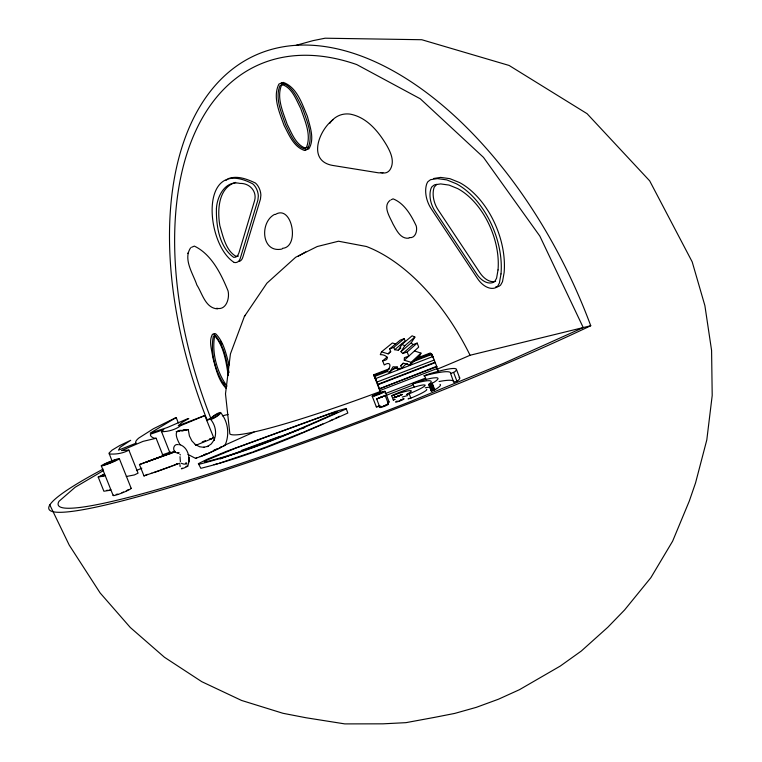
<?xml version="1.0" encoding="UTF-8"?>
<svg xmlns="http://www.w3.org/2000/svg" width="762" height="762" viewBox="0 0 762 762"><rect width="100%" height="100%" fill="white"/><g stroke="black" fill="none" stroke-linecap="round" stroke-linejoin="round"><path stroke-width="1.14" d="M190.633 247.783C182.832 259.232 193.177 273.834 196.872 285.017C202.311 293.418 205.369 308.172 217.58 308.877M180.384 461.743L180.013 456.667M386.363 404.974L383.915 406.194M385.21 395.573L376.657 398.936L385.21 395.573L388.496 404.136M210.464 419.157L210.912 418.195A5.877 1.086 -33.1 0 1 215.084 414.871L217.694 413.385A6.325 1.162 -33.1 0 1 220.666 412.652L220.228 413.595A5.886 1.086 -33 0 1 216.046 416.938L213.427 418.433A6.315 1.162 -33 0 1 210.464 419.157C215.436 424.92 217.16 433.273 213.941 440.312L214.189 439.836L211.322 443.884L207.388 446.608L208.083 446.246L203.559 447.342L204.34 447.389L199.587 446.751L195.177 444.437M188.062 465.058C190.624 457.705 187.776 446.818 179.508 444.579M404.289 360.226L404.374 357.692L408.737 356.111L407.156 351.968L417.176 343.091L418.7 347.101L404.289 360.226L411.099 362.331L420.986 353.12L414.433 350.93M225.104 445.075C229.791 434.454 228.095 421.596 220.666 412.652M187.871 253.546L188.147 252.755M103.518 470.545L75.162 487.242L59.036 501.272A334.385 29.661 -21 0 0 409.946 401.745L503.815 363.245L583.235 327.574L539.839 236.096L483.479 157.372L420.291 98.803L356.711 64.56A332.527 189.433 65.6 0 0 210.941 418.643L206.94 419.624A342.567 195.291 65.6 0 1 274.968 48.501A342.567 195.291 65.6 0 1 590.74 325.736L470.068 355.254A171.469 96.669 65 0 0 366.417 246.497L338.509 241.221L317.211 246.536L295.666 257.261L266.91 283.188L244.392 316.459L230.429 353.92L225.495 393.859L229.867 433.978A170.498 14.802 -20.9 0 0 380.314 391.497M126.282 476.517L134.436 474.917L138.055 473.154L128.873 450.094L121.482 450.571L143.065 441.36L156.134 438.255L163.02 455.619M395.24 399.45L393.278 399.993L393.716 399.669M391.658 395.754L392.878 395.087A24.174 2.448 -20.9 0 1 423.491 384.915L425.005 385.029A24.174 2.448 -20.9 0 1 409.194 393.792L406.422 394.573L407.508 393.878A23.527 2.391 -21 0 0 410.804 390.63L409.737 390.639A23.527 2.391 -21 0 0 394.078 395.021L391.754 395.773L393.278 399.993M395.592 343.976L392.373 342.986L381.533 351.834L380.286 354.644C386.458 354.397 391.068 359.759 382.657 360.836L384.238 364.969C391.182 360.493 391.573 367.246 386.61 371.161L389.43 372.485L395.202 367.294M389.43 372.485L393.087 366.712L396.688 367.217L397.583 369.551L401.669 368.084L400.774 365.741L403.174 363.074L409.842 365.141L411.099 362.331M420.986 353.12L419.767 355.835L409.842 365.141M306.295 147.733C311.734 135.055 304.819 120.729 300.752 108.528C296.18 99.879 292.36 88.135 282.331 84.592L279.949 85.715C274.796 98.46 281.502 112.633 285.636 124.825C290.16 133.474 293.999 144.97 303.867 148.723L307.838 147.199M214.741 335.547C211.465 352.349 216.951 372.342 226.99 386.143M170.278 453.714L161.544 431.644L163.801 429.549L152.619 433.454C147.19 434.111 152.848 438.95 156.077 438.255M307.334 149.381C314.249 136.436 306.791 120.825 302.457 108.109C297.485 98.765 292.846 86.192 281.759 82.896L278.911 84.087C272.377 97.136 279.578 112.519 283.978 125.216C288.903 134.56 293.541 146.828 304.429 150.4L305.972 149.866M381.533 351.834L388.182 353.882L390.573 351.215L389.677 348.872L400.26 340.119L404.212 338.671L405.079 340.938L394.659 349.729L393.763 347.386L404.212 338.671M394.735 349.72L398.269 350.225L401.945 344.414L412.137 335.794L414.88 337.08L411.242 342.824L401.022 351.682L402.793 353.549L407.156 351.968M401.022 351.682L404.784 345.748L414.88 337.08M329.946 123.225L331.089 121.472A56.826 33.642 70.4 0 1 350.072 114.109C366.76 117.196 378.39 131.369 386.62 145.218C390.611 152.229 394.716 160.925 390.573 168.84A17.869 10.773 70.7 0 1 382.962 172.898L378.457 172.822L332.242 165.364C307.096 160.572 319.116 130.054 332.965 119.758M244.392 316.459L245.193 315.335M178.375 422.996L176.193 417.528L150.2 433.121L167.24 427.558L187.328 418.852L188.776 418.538L181.87 422.548L178.27 425.701L204.807 415.509L213.703 437.712L210.75 439.179M275.32 214.513C292.075 203.94 300.152 247.145 282.483 248.326M110.09 490.271L103.88 491.233L98.203 477.041L104.451 474.05M204.978 415.528L180.584 425.682C177.565 428.396 169.659 431.873 161.544 431.644M188.071 454.466L195.615 458.391L196.939 457.467M401.669 368.084L405.517 364.531L407.632 363.712M397.583 369.551L399.069 368.189M400.774 365.741L403.327 363.417M386.61 371.161L389.277 368.789M402.793 353.549L412.947 344.624L417.176 343.091M439.998 384.391A50.597 5.267 -20.9 0 1 436.178 388.982L431.378 390.868M398.269 350.225L400.85 348.024M382.657 360.836L387.153 357.026M388.182 353.882L390.839 351.653M428.768 384.439L428.892 384.334A59.512 5.982 -21 0 0 429.054 380.695L427.387 380.762A59.512 5.982 -21 0 0 412.909 383.829L412.099 383.972L416.957 382A50.616 5.077 -21 0 1 433.845 377.895L436.15 377.742A50.616 5.077 -21 0 1 433.692 382.448L428.777 384.496L431.263 391.03M401.974 399.65L398.993 400.974M382.238 406.47L382.886 406.527M378.79 405.708L378.476 406.089L380.067 405.822M450.666 373.58L454.781 371.789A68.466 6.791 -20.9 0 0 429.425 373.809L423.843 375.847L424.644 375.704A103.07 10.297 -21.1 0 1 450.666 373.58L453.8 382.467L458.086 380.495A68.428 7.144 -20.9 0 0 459.143 377.361M436.788 184.271L434.235 187.128A19.574 12.278 69.3 0 0 438.121 209.845L479.879 272.739A19.707 12.535 67.2 0 0 495.624 281.311M390.23 200.206C382.229 206.216 390.115 217.332 392.982 223.99C396.478 230.057 400.412 239.239 408.975 238.182M226.047 180.308L227.886 179.07M338.585 416.757L339.366 416.243M198.406 463.658L206.94 459.372L226.543 451.323L335.832 411.366L346.148 408.48L347.834 413.033C300.199 434.454 251.612 455.705 200.825 468.306L198.406 463.658L199.215 464.22C249.974 451.456 298.561 430.263 346.243 408.908L346.148 408.48M274.653 214.36C259.366 222.209 261.395 253.584 282.073 249.012M298.371 256.137L305.743 251.898M182.213 468.078C177.594 471.087 193.748 463.915 185.957 466.477M176.717 464.134L177.432 463.763L176.146 464.02M180.089 444.789C177.079 439.722 172.326 428.996 182.128 430.463M174.812 451.237L139.456 464.563L143.98 475.926L147.476 474.345M335.394 418.357L337.795 417.157M195.596 444.779L191.862 440.884L189.386 435.902L188.271 429.52L186.585 429.968M409.156 398.212L408.08 398.907L410.851 398.135A24.165 2.515 -20.9 0 0 426.634 389.315M391.249 199.72L393.078 198.853C404.365 203.254 411.328 215.456 416.233 225.923C417.605 230.676 415.461 238.668 409.232 237.573M283.893 84.096L281.511 85.22C276.349 97.955 283.054 112.128 287.179 124.311C291.703 132.959 295.542 144.447 305.41 148.19M206.626 420.614L210.941 418.643M203.768 454.876L205.93 453.895M213.512 450.447L216.76 448.98M223.323 445.818L254.079 432.035M208.131 453.361L217.341 449.18A11.211 1.029 -21.5 0 0 220.513 447.608L221.38 447.008L220.351 447.227M330.184 420.71L333.308 419.3M136.446 470.516L141.837 468.182M322.888 423.929L303.6 432.092M191.548 247.298L194.348 246.097C211.531 254.279 221.161 274.053 228.048 290.893C229.838 298.19 226.219 310.686 216.665 308.258M280.473 83.591L283.321 82.401C297.161 87.411 302.104 104.023 307.41 116.415C309.953 126.635 314.916 139.027 308.877 148.847L304.429 150.4M103.813 474.64L100.994 476.126L105.108 475.402M302.609 432.511L266.814 446.694M195.796 445.332L212.055 438.636M220.085 458.953L299.18 429.606M202.225 441.941L205.435 440.627M383.419 405.889L383.962 405.66M172.774 465.753L175.127 464.81M179.813 463.239L143.98 475.926M175.289 451.799L139.456 464.563M209.54 438.941L210.522 438.56M171.793 466.134L160.401 470.364M385.839 395.507L412.252 385.324M374.39 376.618L373.713 374.771L389.068 368.856M417.595 357.873L430.311 352.977L431.254 355.063M387.525 371.456L374.714 376.39L375.942 379.828L374.113 375.409L387.429 370.284M416.147 359.226L430.987 353.511L431.911 355.311M387.01 370.846L374.113 375.409M394.421 367.989L397.573 366.779M415.423 359.902L431.321 353.778M392.859 369.408L397.078 367.779M413.966 361.274L432.006 354.33L436.845 366.722L379.514 388.801L435.359 366.827M379.514 388.801L375.599 378.6L432.959 356.511M376.847 382.114L434.016 360.093M377.723 384.353L434.912 362.321M377.952 384.724L435.293 362.636M379.286 388.42L380.067 390.506L437.207 368.494L438.379 371.104M385.172 393.649L424.844 378.371M253.098 451.799L265.757 447.084M241.364 450.466L280.273 436.255M301.39 428.796L304.714 427.587M389.677 348.872L393.763 347.386M252.051 452.199L219.513 463.182M200.177 456.628L202.844 455.628A11.268 1.038 -21.5 0 0 207.083 453.828M162.296 454.895L170.545 452.009M159.534 470.678L153.81 472.65M235.706 182.404C218.123 187.576 217.265 210.674 219.866 225.714C223.066 236.344 225.781 250.65 236.191 256.432L238.373 256.127M400.66 399.869L401.545 399.621M385.067 405.26L385.943 405.013M104.365 475.964L98.203 477.041M296.151 45.31L312.992 40.643L325.107 38.205L421.777 39.729L509.102 65.456L587.073 113.681L649.681 180.861L692.191 261.861L704.888 305.629L711.584 350.444L712.203 395.488L706.803 439.912L695.554 482.908L689.315 501.015L672.636 541.153L650.872 577.672L624.583 609.971L607.8 627.269L581.263 651.072L560.27 666.064L519.446 689.696L498.424 699.23L476.269 707.355L454.724 713.413L434.826 717.318L405.975 722.652L382.991 723.833L344.834 723.9L306.019 717.756L282.931 713.28L241.544 700.44L201.778 681.685L164.44 657.254L130.302 627.497L100.117 592.931L69.228 545.106L49.797 504.892M150.828 473.545L151.905 473.25M109.471 490.052L110.823 489.68M212.36 437.94L213.703 437.712M214.017 464.696L217.418 463.82M222.371 415.842L228.086 414.452M179.299 430.997L178.184 431.302L179.441 431.178M185.137 430.178L186.261 429.882L184.166 430.12M187.014 463.896L183.909 464.144L181.156 463.248M228.81 178.451C237.773 175.412 247.279 179.213 255.403 183.013A10.544 5.725 70.1 0 1 260.89 195.034L260.452 199.12L242.849 257.127A15.735 8.277 69.1 0 1 239.316 261.414M180.118 430.835L181.089 430.654M184.318 430.349L181.27 430.892M182.356 430.778L183.918 430.501M182.089 430.397L183.661 430.13M183.185 430.282L188.271 429.52M433.74 178.479L440.617 177.403L449.913 178.67L459.515 182.547A69.837 43.634 68 0 1 504.12 272.567L502.501 281.683L500.596 285.121L499.11 286.207A21.831 13.897 67.1 0 1 495.548 287.017M108.309 490.309L106.68 490.328M179.327 431.282L176.165 431.654M176.193 417.528L153.486 428.701L138.836 438.026A210.407 15.202 -21.1 0 0 136.265 443.122L118.501 450.132L120.186 447.237L130.693 440.312L119.539 445.646L112.071 450.132L109.004 453.104L112.214 461.41M224.314 445.541L224.866 445.484L207.073 454.076L195.615 458.391M213.922 333.623L215.656 333.746C223.876 341.947 226.095 354.263 229.143 365.065M380.714 172.526L382.962 172.888M109.233 453.942C115.691 454.533 123.206 453.361 128.873 450.094M234.22 262.471C205.311 244.497 198.425 155.077 252.841 183.918A10.554 5.715 70.1 0 1 258.337 195.948L257.899 200.035L240.363 258.08A15.754 8.268 69.1 0 1 234.22 262.471M401.945 344.414L404.784 345.748M411.242 342.824L412.947 344.624M436.845 366.722L436.464 366.398L437.207 368.494M225.619 386.734C215.579 372.923 210.083 352.93 213.35 336.109L214.789 335.956C224.104 346.586 226.076 361.96 228.248 375.523M226.143 388.363C218.065 380.19 215.808 368.056 212.779 357.349C211.903 349.929 208.474 341.109 212.522 334.194L214.255 334.308C223.79 344.462 226.19 359.34 229.029 372.523M223.59 382.991L224.78 384.839M432.206 356.092L433.045 357.845L432.006 354.33M220.494 341.157L221.799 343.948M373.713 374.771L380.562 392.706M380.067 390.506L381.143 393.154M380.248 391.544L380.571 392.354M374.714 376.39L375.599 378.6M101.289 465.792L113.147 495.452M119.367 458.724A9.735 0.743 -21.7 0 1 105.489 464.849A9.735 0.743 -21.7 0 1 106.118 463.22A9.735 0.743 -21.7 0 1 119.367 458.724L131.197 488.375M394.078 395.021L394.887 397.145M385.02 391.344L389.087 401.945M376.657 398.936L379.943 407.499M372.256 396.297L376.333 406.898M432.273 383.286L434.759 389.83M431.911 383.457L434.407 390.001M431.483 383.657L433.969 390.201M430.987 383.858L433.483 390.401M430.482 384.048L432.968 390.592M429.987 384.219L432.473 390.763M429.539 384.353L432.035 390.896M429.177 384.448L431.663 390.992M428.892 384.334L431.406 391.039M424.644 375.704L426.234 379.876M412.909 383.829L414.118 386.982M409.194 393.792L410.851 398.135M456.438 369.427L459.705 378.057M453.676 372.628L456.99 381.352M430.987 353.511L431.854 355.806M375.437 379.009L374.99 377.704M380.781 392.449L381.01 393.087M437.836 370.465L438.169 371.78M180.146 466.582L179.908 464.553M387.963 402.003A6.848 0.705 -21 0 1 387.582 403.06M379.943 406.156A6.848 0.705 -21 0 1 376.942 406.279M402.46 399.021A4.629 0.486 -20.9 0 1 403.469 399.326A4.629 0.486 -20.9 0 1 397.821 401.641A4.629 0.486 -20.9 0 1 395.84 401.726M396.411 401.403A4.629 0.486 -20.9 0 1 397.212 401.002M388.21 404.117A4.61 0.476 -21 0 1 386.172 405.536A4.61 0.476 -21 0 1 380.562 407.48A4.61 0.476 -21 0 1 381.638 406.384M386.877 404.412A4.61 0.476 -21 0 1 387.658 404.212M470.068 355.254A170.498 14.802 -20.9 0 1 436.826 369.341M425.186 387.81A59.493 6.21 -21 0 1 429.825 387.153M439.064 381.524A103.022 10.839 -21.1 0 1 453.895 381.562M402.269 397.088A23.517 2.448 -21 0 1 407.68 395.583M130.969 488.213A9.725 0.914 -21.8 0 1 121.815 493.043A9.725 0.914 -21.8 0 1 113.557 495.033M590.74 325.736A344.595 30.604 -21 0 1 162.268 489.795A344.595 30.604 -21 0 1 103.127 469.097M128.187 489.556A6.477 0.61 -21.8 0 1 127.93 489.823M127.273 490.242A6.477 0.61 -21.8 0 1 126.273 490.766M123.511 492.023A6.477 0.61 -21.8 0 1 121.939 492.662M117.748 494.119A6.477 0.61 -21.8 0 1 116.157 494.271M177.746 452.98A8.115 4.229 86.8 0 1 178.86 453.371M179.908 454.304A8.115 4.229 86.8 0 1 180.375 454.943M186.604 462.877A1.867 0.724 1.8 0 1 185.585 463.029M179.032 452.495A4.239 3.648 85.8 0 1 173.679 449.018A4.239 3.648 85.8 0 1 178.394 444.694M402.469 394.44L393.897 397.812L402.469 394.44M400.326 395.288L396.04 396.964L400.326 395.288M216.427 208.721C216.027 225.466 219.285 247.164 233.715 257.375L235.887 257.07L237.687 255.556L238.906 253.013L254.603 200.568C257.194 191.272 249.46 183.023 240.02 183.423C225.39 179.946 216.951 196.405 216.427 208.721M189.024 457.505L188.662 462.143L189.024 457.505M383.076 396.411L378.79 398.088L383.076 396.411M382.876 392.154L374.399 395.478L382.876 392.154M218.961 413.737L218.675 414.366A3.924 0.724 -33.1 0 1 215.884 416.595L214.141 417.586A4.21 0.772 -33 0 1 212.169 418.071L212.465 417.433A3.924 0.724 -33.1 0 1 215.246 415.214L216.989 414.223A4.21 0.772 -33.1 0 1 218.961 413.737M498.024 269.929L496.586 278.178L494.871 281.283L493.538 282.273A19.736 12.525 67.2 0 1 476.774 274.072L434.988 211.074A19.602 12.268 69.3 0 1 431.073 188.338L431.968 186.719L434.454 184.852L440.674 183.918L449.075 185.09L457.752 188.624A63.208 39.453 68 0 1 498.024 269.929M500.996 273.92L499.386 283.045L497.491 286.483L496.005 287.569A21.869 13.878 67.1 0 1 477.422 278.425L431.197 208.721A21.707 13.564 69.4 0 1 426.853 183.547L427.834 181.747L430.578 179.67L437.445 178.613L446.742 179.88L456.343 183.766A69.933 43.577 68 0 1 500.996 273.92M205.797 460.581L204.33 461.543L205.083 462.039C250.888 450.513 294.742 431.397 337.776 412.118L336.042 411.985L328.441 414.309L235.649 448.18L205.797 460.581M172.917 452.342L146.133 462.124L172.917 452.342M374.494 395.935A6.848 0.657 -21 0 0 384.934 391.563A6.848 0.657 -21 0 0 376.495 393.964A6.848 0.657 -21 0 0 374.494 395.935M107.099 463.991A6.487 0.495 -21.7 0 0 116.357 459.905A6.487 0.495 -21.7 0 0 107.537 462.886A6.487 0.495 -21.7 0 0 107.099 463.991"/></g></svg>
